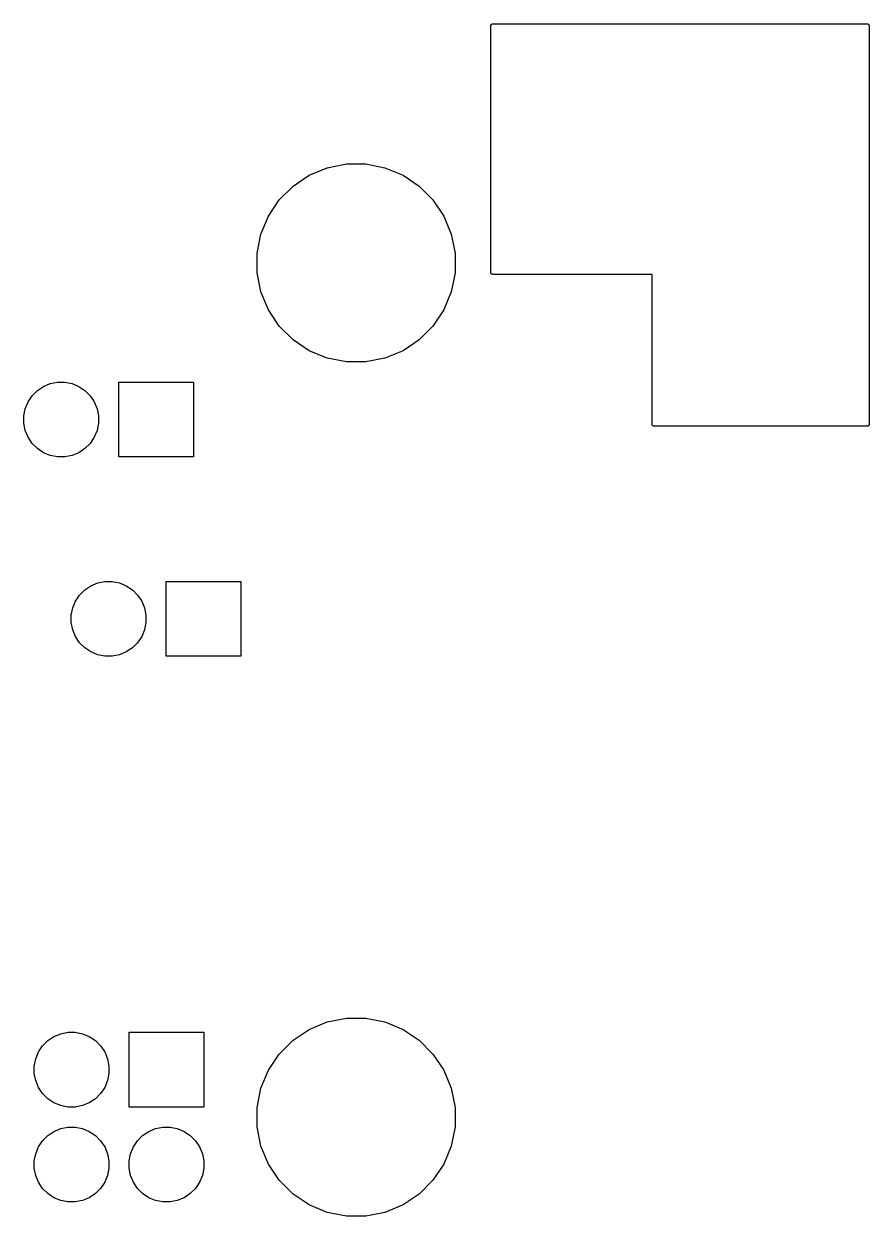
# Model space of a CAD drawing. Extents: x 53 to 139, y -159 to -38.
# Drawn here: x 116.47 to 139.12, y -69.45 to -37.54 of the extents above; entities that cross this region are included whole.
import ezdxf

# ---------------------------------------------------------------- set-up
doc = ezdxf.new("R2010")
doc.units = 0
doc.layers.add('BLACK', color=7, linetype='CONTINUOUS')

msp = doc.modelspace()

# ---------------------------------------------------------------- linework, layer by layer
at = {"layer": 'BLACK', "linetype": 'CONTINUOUS'}
for p, q in [((128.982, -37.5913), (128.983, -37.5867)), ((128.982, -37.5916), (128.982, -37.5913)), ((128.982, -37.5917), (128.982, -37.5916)), ((128.982, -37.592), (128.982, -37.5917)), ((128.982, -37.5917), (128.982, -37.5917)), ((128.982, -44.196), (128.982, -37.592)), ((128.983, -37.5816), (128.985, -37.5771)), ((128.983, -37.5818), (128.983, -37.5816)), ((128.983, -37.5819), (128.983, -37.5818)), ((128.983, -37.5867), (128.983, -37.5819)), ((128.985, -37.5771), (128.986, -37.5726)), ((128.986, -37.5723), (128.988, -37.5682)), ((128.986, -37.5725), (128.986, -37.5723)), ((128.986, -37.5726), (128.986, -37.5725)), ((128.988, -37.5682), (128.991, -37.564)), ((128.991, -37.5638), (128.994, -37.5602)), ((128.991, -37.5639), (128.991, -37.5638)), ((128.991, -37.564), (128.991, -37.5639)), ((128.994, -37.5602), (128.997, -37.5565)), ((128.997, -37.5563), (129.001, -37.5534)), ((128.997, -37.5564), (128.997, -37.5563)), ((128.997, -37.5565), (128.997, -37.5564)), ((129.001, -37.5534), (129.004, -37.5504)), ((129.004, -37.5503), (129.005, -37.5502)), ((129.004, -37.5504), (129.004, -37.5503)), ((129.005, -37.5502), (129.009, -37.548)), ((129.009, -37.548), (129.013, -37.5458)), ((129.013, -37.5456), (129.018, -37.5443)), ((129.013, -37.5457), (129.013, -37.5456)), ((129.013, -37.5458), (129.013, -37.5457)), ((129.018, -37.5443), (129.022, -37.543)), ((129.022, -37.543), (129.022, -37.5429)), ((129.022, -37.5429), (129.023, -37.5429)), ((129.023, -37.5429), (129.027, -37.5425)), ((129.027, -37.5425), (129.032, -37.542)), ((129.032, -37.542), (139.065, -37.542)), ((139.065, -37.542), (139.065, -37.542)), ((139.065, -37.542), (139.065, -37.542)), ((139.065, -37.542), (139.066, -37.542)), ((139.065, -37.542), (139.065, -37.542)), ((139.066, -37.542), (139.07, -37.5425)), ((139.07, -37.5425), (139.075, -37.543)), ((139.075, -37.543), (139.075, -37.5431)), ((139.075, -37.5431), (139.075, -37.5431)), ((139.075, -37.5431), (139.08, -37.5445)), ((139.08, -37.5445), (139.084, -37.5459)), ((139.084, -37.5459), (139.085, -37.546)), ((139.085, -37.546), (139.085, -37.546)), ((139.085, -37.546), (139.089, -37.5483)), ((139.089, -37.5483), (139.093, -37.5505)), ((139.093, -37.5505), (139.093, -37.5507)), ((139.093, -37.5507), (139.093, -37.5507)), ((139.093, -37.5507), (139.097, -37.5537)), ((139.097, -37.5537), (139.1, -37.5568)), ((139.1, -37.5568), (139.101, -37.5569)), ((139.101, -37.5569), (139.101, -37.557)), ((139.101, -37.557), (139.104, -37.5606)), ((139.104, -37.5606), (139.107, -37.5643)), ((139.107, -37.5643), (139.107, -37.5645)), ((139.107, -37.5645), (139.107, -37.5646)), ((139.107, -37.5646), (139.109, -37.5687)), ((139.109, -37.5687), (139.111, -37.5729)), ((139.111, -37.5729), (139.111, -37.5731)), ((139.111, -37.5731), (139.111, -37.5733)), ((139.111, -37.5733), (139.113, -37.5777)), ((139.113, -37.5777), (139.114, -37.5823)), ((139.114, -37.5823), (139.114, -37.5825)), ((139.114, -37.5825), (139.114, -37.5826)), ((139.114, -37.5826), (139.115, -37.5873)), ((139.115, -37.5873), (139.115, -37.592)), ((139.115, -37.592), (139.115, -48.26)), ((124.119, -41.5936), (124.601, -41.3938)), ((124.601, -41.3938), (125.113, -41.292)), ((125.113, -41.292), (125.635, -41.292)), ((125.635, -41.292), (126.147, -41.3938)), ((126.147, -41.3938), (126.63, -41.5936)), ((123.685, -41.8836), (124.119, -41.5936)), ((126.63, -41.5936), (127.064, -41.8836)), ((123.316, -42.2527), (123.685, -41.8836)), ((127.064, -41.8836), (127.433, -42.2527)), ((123.026, -42.6868), (123.316, -42.2527)), ((127.433, -42.2527), (127.723, -42.6868)), ((122.826, -43.169), (123.026, -42.6868)), ((127.723, -42.6868), (127.923, -43.169)), ((122.724, -43.681), (122.826, -43.169)), ((127.923, -43.169), (128.024, -43.681)), ((122.724, -44.203), (122.724, -43.681)), ((128.024, -43.681), (128.024, -44.203)), ((122.826, -44.715), (122.724, -44.203)), ((128.024, -44.203), (127.923, -44.715)), ((128.982, -44.2007), (128.982, -44.196)), ((128.983, -44.2054), (128.982, -44.2007)), ((128.983, -44.2055), (128.983, -44.2054)), ((128.983, -44.2057), (128.983, -44.2055)), ((128.984, -44.2103), (128.983, -44.2057)), ((128.986, -44.2147), (128.984, -44.2103)), ((128.986, -44.2149), (128.986, -44.2147)), ((128.986, -44.2151), (128.986, -44.2149)), ((128.988, -44.2193), (128.986, -44.2151)), ((128.99, -44.2234), (128.988, -44.2193)), ((128.99, -44.2235), (128.99, -44.2234)), ((128.99, -44.2237), (128.99, -44.2235)), ((128.993, -44.2274), (128.99, -44.2237)), ((128.996, -44.231), (128.993, -44.2274)), ((128.996, -44.2311), (128.996, -44.231)), ((128.997, -44.2312), (128.996, -44.2311)), ((129, -44.2343), (128.997, -44.2312)), ((129.004, -44.2373), (129, -44.2343)), ((129.004, -44.2375), (129.004, -44.2373)), ((129.004, -44.2373), (129.004, -44.2373)), ((129.008, -44.2397), (129.004, -44.2375)), ((129.012, -44.242), (129.008, -44.2397)), ((129.013, -44.2421), (129.012, -44.242)), ((129.012, -44.242), (129.012, -44.242)), ((129.017, -44.2435), (129.013, -44.2421)), ((129.022, -44.2449), (129.017, -44.2435)), ((129.022, -44.245), (129.022, -44.2449)), ((129.022, -44.2449), (129.022, -44.2449)), ((129.027, -44.2455), (129.022, -44.245)), ((129.031, -44.246), (129.027, -44.2455)), ((129.032, -44.246), (129.031, -44.246)), ((133.3, -44.246), (129.032, -44.246)), ((129.032, -44.246), (129.032, -44.246)), ((129.032, -44.246), (129.032, -44.246)), ((129.032, -44.246), (129.032, -44.246)), ((133.3, -48.26), (133.3, -44.246)), ((123.026, -45.1972), (122.826, -44.715)), ((127.923, -44.715), (127.723, -45.1972)), ((123.316, -45.6313), (123.026, -45.1972)), ((127.723, -45.1972), (127.433, -45.6313)), ((123.685, -46.0004), (123.316, -45.6313)), ((127.433, -45.6313), (127.064, -46.0004)), ((124.119, -46.2904), (123.685, -46.0004)), ((127.064, -46.0004), (126.63, -46.2904)), ((124.601, -46.4902), (124.119, -46.2904)), ((125.113, -46.592), (124.601, -46.4902)), ((126.147, -46.4902), (125.635, -46.592)), ((126.63, -46.2904), (126.147, -46.4902)), ((125.635, -46.592), (125.113, -46.592)), ((117.001, -47.2468), (117.183, -47.1714)), ((117.183, -47.1714), (117.377, -47.133)), ((117.377, -47.133), (117.573, -47.133)), ((117.573, -47.133), (117.767, -47.1714)), ((117.767, -47.1714), (117.949, -47.2468)), ((119.015, -49.133), (119.015, -47.133)), ((119.015, -47.133), (121.015, -47.133)), ((121.015, -47.133), (121.015, -49.133)), ((116.589, -47.6593), (116.698, -47.4955)), ((116.698, -47.4955), (116.838, -47.3562)), ((116.838, -47.3562), (117.001, -47.2468)), ((117.949, -47.2468), (118.112, -47.3562)), ((118.112, -47.3562), (118.252, -47.4955)), ((118.252, -47.4955), (118.361, -47.6593)), ((116.475, -48.0345), (116.513, -47.8413)), ((116.513, -47.8413), (116.589, -47.6593)), ((118.361, -47.6593), (118.437, -47.8413)), ((118.437, -47.8413), (118.475, -48.0345)), ((116.475, -48.2315), (116.475, -48.0345)), ((118.475, -48.0345), (118.475, -48.2315)), ((116.513, -48.4247), (116.475, -48.2315)), ((116.589, -48.6067), (116.513, -48.4247)), ((118.437, -48.4247), (118.361, -48.6067)), ((118.475, -48.2315), (118.437, -48.4247)), ((133.3, -48.2647), (133.3, -48.26)), ((133.301, -48.2694), (133.3, -48.2647)), ((133.301, -48.2695), (133.301, -48.2694)), ((133.301, -48.2697), (133.301, -48.2695)), ((133.302, -48.2743), (133.301, -48.2697)), ((133.304, -48.2787), (133.302, -48.2743)), ((133.304, -48.2789), (133.304, -48.2787)), ((133.304, -48.2791), (133.304, -48.2789)), ((133.306, -48.2833), (133.304, -48.2791)), ((133.308, -48.2874), (133.306, -48.2833)), ((133.308, -48.2875), (133.308, -48.2874)), ((133.308, -48.2877), (133.308, -48.2875)), ((133.311, -48.2914), (133.308, -48.2877)), ((133.314, -48.295), (133.311, -48.2914)), ((133.314, -48.2951), (133.314, -48.295)), ((133.315, -48.2952), (133.314, -48.2951)), ((133.318, -48.2983), (133.315, -48.2952)), ((133.322, -48.3013), (133.318, -48.2983)), ((133.322, -48.3015), (133.322, -48.3013)), ((133.322, -48.3013), (133.322, -48.3013)), ((133.326, -48.3037), (133.322, -48.3015)), ((133.33, -48.306), (133.326, -48.3037)), ((133.331, -48.3061), (133.33, -48.306)), ((133.33, -48.306), (133.33, -48.306)), ((133.335, -48.3075), (133.331, -48.3061)), ((133.34, -48.3089), (133.335, -48.3075)), ((133.34, -48.309), (133.34, -48.3089)), ((133.34, -48.3089), (133.34, -48.3089)), ((133.345, -48.3095), (133.34, -48.309)), ((133.349, -48.31), (133.345, -48.3095)), ((133.35, -48.31), (133.349, -48.31)), ((139.065, -48.31), (133.35, -48.31)), ((133.35, -48.31), (133.35, -48.31)), ((133.35, -48.31), (133.35, -48.31)), ((133.35, -48.31), (133.35, -48.31)), ((139.07, -48.3095), (139.065, -48.31)), ((139.074, -48.3091), (139.07, -48.3095)), ((139.075, -48.3091), (139.074, -48.3091)), ((139.079, -48.3077), (139.075, -48.309)), ((139.075, -48.309), (139.075, -48.3091)), ((139.084, -48.3064), (139.079, -48.3077)), ((139.088, -48.304), (139.084, -48.3062)), ((139.084, -48.3062), (139.084, -48.3063)), ((139.084, -48.3063), (139.084, -48.3064)), ((139.092, -48.3018), (139.088, -48.304)), ((139.093, -48.3017), (139.092, -48.3018)), ((139.096, -48.2986), (139.093, -48.3016)), ((139.093, -48.3016), (139.093, -48.3017)), ((139.1, -48.2957), (139.096, -48.2986)), ((139.103, -48.2918), (139.1, -48.2955)), ((139.1, -48.2955), (139.1, -48.2956)), ((139.1, -48.2956), (139.1, -48.2957)), ((139.106, -48.2882), (139.103, -48.2918)), ((139.109, -48.2838), (139.106, -48.288)), ((139.106, -48.288), (139.106, -48.2881)), ((139.106, -48.2881), (139.106, -48.2882)), ((139.111, -48.2797), (139.109, -48.2838)), ((139.112, -48.2749), (139.111, -48.2794)), ((139.111, -48.2794), (139.111, -48.2795)), ((139.111, -48.2795), (139.111, -48.2797)), ((139.114, -48.2704), (139.112, -48.2749)), ((139.115, -48.2607), (139.114, -48.2653)), ((139.114, -48.2653), (139.114, -48.2701)), ((139.114, -48.2701), (139.114, -48.2702)), ((139.114, -48.2702), (139.114, -48.2704)), ((139.115, -48.26), (139.115, -48.2603)), ((139.115, -48.2603), (139.115, -48.2603)), ((139.115, -48.2603), (139.115, -48.2604)), ((139.115, -48.2604), (139.115, -48.2607)), ((116.698, -48.7705), (116.589, -48.6067)), ((116.838, -48.9098), (116.698, -48.7705)), ((118.252, -48.7705), (118.112, -48.9098)), ((118.361, -48.6067), (118.252, -48.7705)), ((117.001, -49.0192), (116.838, -48.9098)), ((117.183, -49.0946), (117.001, -49.0192)), ((117.377, -49.133), (117.183, -49.0946)), ((117.573, -49.133), (117.377, -49.133)), ((117.767, -49.0946), (117.573, -49.133)), ((117.949, -49.0192), (117.767, -49.0946)), ((118.112, -48.9098), (117.949, -49.0192)), ((121.015, -49.133), (119.015, -49.133)), ((118.108, -52.6902), (118.271, -52.5808)), ((118.271, -52.5808), (118.453, -52.5054)), ((118.453, -52.5054), (118.647, -52.467)), ((118.647, -52.467), (118.843, -52.467)), ((118.843, -52.467), (119.037, -52.5054)), ((119.037, -52.5054), (119.219, -52.5808)), ((119.219, -52.5808), (119.382, -52.6902)), ((120.285, -54.467), (120.285, -52.467)), ((120.285, -52.467), (122.285, -52.467)), ((122.285, -52.467), (122.285, -54.467)), ((117.859, -52.9933), (117.968, -52.8295)), ((117.968, -52.8295), (118.108, -52.6902)), ((119.382, -52.6902), (119.522, -52.8295)), ((119.522, -52.8295), (119.631, -52.9933)), ((117.745, -53.3685), (117.783, -53.1753)), ((117.783, -53.1753), (117.859, -52.9933)), ((119.631, -52.9933), (119.707, -53.1753)), ((119.707, -53.1753), (119.745, -53.3685)), ((117.745, -53.5655), (117.745, -53.3685)), ((117.783, -53.7587), (117.745, -53.5655)), ((119.745, -53.5655), (119.707, -53.7587)), ((119.745, -53.3685), (119.745, -53.5655)), ((117.859, -53.9407), (117.783, -53.7587)), ((119.707, -53.7587), (119.631, -53.9407)), ((117.968, -54.1045), (117.859, -53.9407)), ((118.108, -54.2438), (117.968, -54.1045)), ((118.271, -54.3532), (118.108, -54.2438)), ((119.382, -54.2438), (119.219, -54.3532)), ((119.522, -54.1045), (119.382, -54.2438)), ((119.631, -53.9407), (119.522, -54.1045)), ((118.453, -54.4286), (118.271, -54.3532)), ((118.647, -54.467), (118.453, -54.4286)), ((118.843, -54.467), (118.647, -54.467)), ((119.037, -54.4286), (118.843, -54.467)), ((119.219, -54.3532), (119.037, -54.4286)), ((122.285, -54.467), (120.285, -54.467)), ((123.685, -64.7436), (124.119, -64.4536)), ((124.119, -64.4536), (124.601, -64.2538)), ((124.601, -64.2538), (125.113, -64.152)), ((125.113, -64.152), (125.635, -64.152)), ((125.635, -64.152), (126.147, -64.2538)), ((126.147, -64.2538), (126.63, -64.4536)), ((126.63, -64.4536), (127.064, -64.7436)), ((116.978, -64.8945), (117.117, -64.7552)), ((117.117, -64.7552), (117.281, -64.6458)), ((117.281, -64.6458), (117.463, -64.5704)), ((117.463, -64.5704), (117.656, -64.532)), ((117.656, -64.532), (117.853, -64.532)), ((117.853, -64.532), (118.046, -64.5704)), ((118.046, -64.5704), (118.228, -64.6458)), ((118.228, -64.6458), (118.392, -64.7552)), ((118.392, -64.7552), (118.531, -64.8945)), ((119.294, -66.532), (119.294, -64.532)), ((119.294, -64.532), (121.294, -64.532)), ((121.294, -64.532), (121.294, -66.532)), ((123.316, -65.1127), (123.685, -64.7436)), ((127.064, -64.7436), (127.433, -65.1127)), ((116.793, -65.2403), (116.868, -65.0583)), ((116.868, -65.0583), (116.978, -64.8945)), ((118.531, -64.8945), (118.641, -65.0583)), ((118.641, -65.0583), (118.716, -65.2403)), ((116.754, -65.4335), (116.793, -65.2403)), ((118.716, -65.2403), (118.754, -65.4335)), ((123.026, -65.5468), (123.316, -65.1127)), ((127.433, -65.1127), (127.723, -65.5468)), ((116.754, -65.6305), (116.754, -65.4335)), ((116.793, -65.8237), (116.754, -65.6305)), ((118.754, -65.6305), (118.716, -65.8237)), ((118.754, -65.4335), (118.754, -65.6305)), ((122.826, -66.029), (123.026, -65.5468)), ((127.723, -65.5468), (127.923, -66.029)), ((116.868, -66.0057), (116.793, -65.8237)), ((116.978, -66.1695), (116.868, -66.0057)), ((118.641, -66.0057), (118.531, -66.1695)), ((118.716, -65.8237), (118.641, -66.0057)), ((122.724, -66.541), (122.826, -66.029)), ((127.923, -66.029), (128.024, -66.541)), ((117.117, -66.3088), (116.978, -66.1695)), ((117.281, -66.4182), (117.117, -66.3088)), ((118.392, -66.3088), (118.228, -66.4182)), ((118.531, -66.1695), (118.392, -66.3088)), ((117.463, -66.4936), (117.281, -66.4182)), ((117.656, -66.532), (117.463, -66.4936)), ((117.853, -66.532), (117.656, -66.532)), ((118.046, -66.4936), (117.853, -66.532)), ((118.228, -66.4182), (118.046, -66.4936)), ((121.294, -66.532), (119.294, -66.532)), ((122.724, -67.063), (122.724, -66.541)), ((128.024, -66.541), (128.024, -67.063)), ((116.978, -67.4345), (117.117, -67.2952)), ((117.117, -67.2952), (117.281, -67.1858)), ((117.281, -67.1858), (117.463, -67.1104)), ((117.463, -67.1104), (117.656, -67.072)), ((117.656, -67.072), (117.853, -67.072)), ((117.853, -67.072), (118.046, -67.1104)), ((118.046, -67.1104), (118.228, -67.1858)), ((118.228, -67.1858), (118.392, -67.2952)), ((118.392, -67.2952), (118.531, -67.4345)), ((119.518, -67.4345), (119.657, -67.2952)), ((119.657, -67.2952), (119.821, -67.1858)), ((119.821, -67.1858), (120.003, -67.1104)), ((120.003, -67.1104), (120.196, -67.072)), ((120.196, -67.072), (120.393, -67.072)), ((120.393, -67.072), (120.586, -67.1104)), ((120.586, -67.1104), (120.768, -67.1858)), ((120.768, -67.1858), (120.932, -67.2952)), ((120.932, -67.2952), (121.071, -67.4345)), ((122.826, -67.575), (122.724, -67.063)), ((128.024, -67.063), (127.923, -67.575)), ((116.793, -67.7803), (116.868, -67.5983)), ((116.868, -67.5983), (116.978, -67.4345)), ((118.531, -67.4345), (118.641, -67.5983)), ((118.641, -67.5983), (118.716, -67.7803)), ((119.333, -67.7803), (119.408, -67.5983)), ((119.408, -67.5983), (119.518, -67.4345)), ((121.071, -67.4345), (121.181, -67.5983)), ((121.181, -67.5983), (121.256, -67.7803)), ((123.026, -68.0572), (122.826, -67.575)), ((127.923, -67.575), (127.723, -68.0572)), ((116.754, -67.9735), (116.793, -67.7803)), ((118.716, -67.7803), (118.754, -67.9735)), ((119.294, -67.9735), (119.333, -67.7803)), ((121.256, -67.7803), (121.294, -67.9735)), ((116.754, -68.1705), (116.754, -67.9735)), ((116.793, -68.3637), (116.754, -68.1705)), ((118.754, -68.1705), (118.716, -68.3637)), ((118.754, -67.9735), (118.754, -68.1705)), ((119.294, -68.1705), (119.294, -67.9735)), ((119.333, -68.3637), (119.294, -68.1705)), ((121.294, -68.1705), (121.256, -68.3637)), ((121.294, -67.9735), (121.294, -68.1705)), ((123.316, -68.4913), (123.026, -68.0572)), ((127.723, -68.0572), (127.433, -68.4913)), ((116.868, -68.5457), (116.793, -68.3637)), ((116.978, -68.7095), (116.868, -68.5457)), ((118.641, -68.5457), (118.531, -68.7095)), ((118.716, -68.3637), (118.641, -68.5457)), ((119.408, -68.5457), (119.333, -68.3637)), ((119.518, -68.7095), (119.408, -68.5457)), ((121.181, -68.5457), (121.071, -68.7095)), ((121.256, -68.3637), (121.181, -68.5457)), ((123.685, -68.8604), (123.316, -68.4913)), ((127.433, -68.4913), (127.064, -68.8604)), ((117.117, -68.8488), (116.978, -68.7095)), ((117.281, -68.9582), (117.117, -68.8488)), ((118.392, -68.8488), (118.228, -68.9582)), ((118.531, -68.7095), (118.392, -68.8488)), ((119.657, -68.8488), (119.518, -68.7095)), ((119.821, -68.9582), (119.657, -68.8488)), ((120.932, -68.8488), (120.768, -68.9582)), ((121.071, -68.7095), (120.932, -68.8488)), ((124.119, -69.1504), (123.685, -68.8604)), ((127.064, -68.8604), (126.63, -69.1504)), ((117.463, -69.0336), (117.281, -68.9582)), ((117.656, -69.072), (117.463, -69.0336)), ((117.853, -69.072), (117.656, -69.072)), ((118.046, -69.0336), (117.853, -69.072)), ((118.228, -68.9582), (118.046, -69.0336)), ((120.003, -69.0336), (119.821, -68.9582)), ((120.196, -69.072), (120.003, -69.0336)), ((120.393, -69.072), (120.196, -69.072)), ((120.586, -69.0336), (120.393, -69.072)), ((120.768, -68.9582), (120.586, -69.0336)), ((124.601, -69.3502), (124.119, -69.1504)), ((126.63, -69.1504), (126.147, -69.3502)), ((125.113, -69.452), (124.601, -69.3502)), ((125.635, -69.452), (125.113, -69.452)), ((126.147, -69.3502), (125.635, -69.452))]:
    msp.add_line(p, q, dxfattribs=at)

doc.saveas('drawing.dxf')
